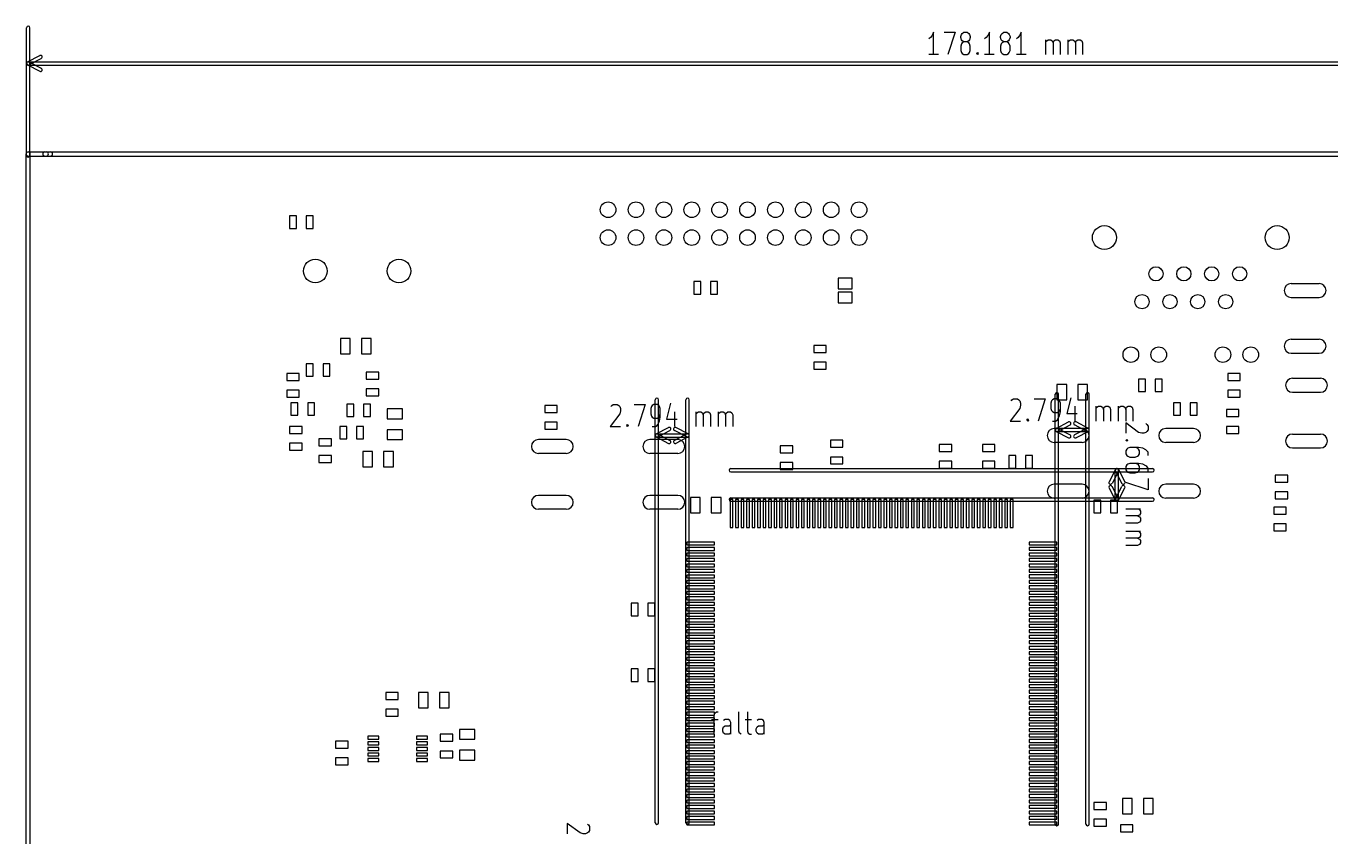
# Model space of a CAD drawing. Extents: x -29274 to 69862, y 24345 to 162744.
# Drawn here: x -8575 to 38225, y 53262 to 82360 of the extents above; entities that cross this region are included whole.
import ezdxf

# ---------------------------------------------------------------- set-up
doc = ezdxf.new("R2010")
doc.units = 0
doc.layers.add('BLACK', color=1, linetype='CONTINUOUS')

msp = doc.modelspace()

# ---------------------------------------------------------------- linework, layer by layer
at = {"layer": 'BLACK'}
for p, q in [((-8560, 77720), (-8560, 82300)), ((-8440, 77720), (-8440, 82300)), ((23862, 81946), (23805, 81908)), ((23920, 82022), (23862, 81946)), ((23977, 82136), (23920, 82022)), ((23977, 81336), (23977, 82136)), ((24348, 82136), (24748, 82136)), ((24748, 82136), (24491, 81336)), ((24947, 81984), (24976, 82060)), ((24947, 81946), (24947, 81984)), ((24976, 81870), (24947, 81946)), ((24976, 82060), (25004, 82098)), ((25004, 82098), (25062, 82136)), ((25062, 82136), (25176, 82136)), ((25176, 82136), (25233, 82098)), ((25233, 82098), (25262, 82060)), ((25262, 82060), (25290, 81984)), ((25290, 81946), (25262, 81870)), ((25290, 81984), (25290, 81946)), ((25861, 81946), (25804, 81908)), ((25919, 82022), (25861, 81946)), ((25976, 82136), (25919, 82022)), ((25976, 81336), (25976, 82136)), ((26375, 81984), (26404, 82060)), ((26375, 81946), (26375, 81984)), ((26404, 81870), (26375, 81946)), ((26404, 82060), (26432, 82098)), ((26432, 82098), (26490, 82136)), ((26490, 82136), (26604, 82136)), ((26604, 82136), (26661, 82098)), ((26661, 82098), (26690, 82060)), ((26690, 82060), (26718, 81984)), ((26718, 81946), (26690, 81870)), ((26718, 81984), (26718, 81946)), ((27003, 81946), (26946, 81908)), ((27061, 82022), (27003, 81946)), ((27118, 82136), (27061, 82022)), ((27118, 81336), (27118, 82136)), ((24976, 81717), (24947, 81641)), ((24947, 81641), (24947, 81489)), ((24947, 81489), (24976, 81412)), ((25004, 81831), (24976, 81870)), ((25004, 81755), (24976, 81717)), ((25062, 81793), (25004, 81831)), ((25062, 81793), (25004, 81755)), ((25176, 81793), (25062, 81793)), ((25233, 81831), (25176, 81793)), ((25233, 81755), (25176, 81793)), ((25262, 81870), (25233, 81831)), ((25262, 81717), (25233, 81755)), ((25290, 81641), (25262, 81717)), ((25262, 81412), (25290, 81489)), ((25290, 81489), (25290, 81641)), ((26404, 81717), (26375, 81641)), ((26375, 81641), (26375, 81489)), ((26375, 81489), (26404, 81412)), ((26432, 81831), (26404, 81870)), ((26432, 81755), (26404, 81717)), ((26490, 81793), (26432, 81831)), ((26490, 81793), (26432, 81755)), ((26604, 81793), (26490, 81793)), ((26661, 81831), (26604, 81793)), ((26661, 81755), (26604, 81793)), ((26690, 81870), (26661, 81831)), ((26690, 81717), (26661, 81755)), ((26718, 81641), (26690, 81717)), ((26690, 81412), (26718, 81489)), ((26718, 81489), (26718, 81641)), ((28003, 81336), (28003, 81870)), ((28003, 81793), (28031, 81831)), ((28031, 81831), (28089, 81870)), ((28089, 81870), (28174, 81870)), ((28174, 81870), (28231, 81831)), ((28231, 81831), (28260, 81755)), ((28260, 81755), (28289, 81831)), ((28260, 81755), (28260, 81336)), ((28289, 81831), (28346, 81870)), ((28346, 81870), (28431, 81870)), ((28431, 81870), (28489, 81831)), ((28489, 81831), (28517, 81755)), ((28517, 81755), (28517, 81336)), ((28803, 81336), (28803, 81870)), ((28803, 81793), (28831, 81831)), ((28831, 81831), (28889, 81870)), ((28889, 81870), (28974, 81870)), ((28974, 81870), (29031, 81831)), ((29031, 81831), (29060, 81755)), ((29060, 81755), (29089, 81831)), ((29060, 81755), (29060, 81336)), ((29089, 81831), (29146, 81870)), ((29146, 81870), (29231, 81870)), ((29231, 81870), (29289, 81831)), ((29289, 81831), (29317, 81755)), ((29317, 81755), (29317, 81336)), ((-8527, 81074), (-8085, 81303)), ((-8527, 80966), (-8085, 80737)), ((-8500, 81080), (61650, 81080)), ((-8471, 80967), (-8029, 81196)), ((-8471, 81073), (-8029, 80844)), ((24148, 81336), (23805, 81336)), ((24976, 81412), (25004, 81374)), ((25004, 81374), (25062, 81336)), ((25062, 81336), (25176, 81336)), ((25176, 81336), (25233, 81374)), ((25233, 81374), (25262, 81412)), ((25518, 81374), (25547, 81412)), ((25547, 81336), (25518, 81374)), ((25547, 81412), (25575, 81374)), ((25547, 81412), (25547, 81336)), ((25575, 81374), (25547, 81336)), ((26147, 81336), (25804, 81336)), ((26404, 81412), (26432, 81374)), ((26432, 81374), (26490, 81336)), ((26490, 81336), (26604, 81336)), ((26604, 81336), (26661, 81374)), ((26661, 81374), (26690, 81412)), ((27289, 81336), (26946, 81336)), ((-8500, 80960), (61650, 80960)), ((-8575, 26120), (-8575, 77770)), ((-8500, 77845), (-7700, 77845)), ((-8500, 77845), (-7850, 77845)), ((-8500, 77695), (-7700, 77695)), ((-8500, 77695), (-7850, 77695)), ((-8425, 26120), (-8425, 77770)), ((-7900, 77845), (61650, 77845)), ((-7900, 77695), (61650, 77695)), ((875, 75545), (875, 75095)), ((1125, 75545), (875, 75545)), ((1125, 75095), (1125, 75545)), ((1475, 75545), (1475, 75095)), ((1725, 75545), (1475, 75545)), ((1725, 75095), (1725, 75545)), ((875, 75095), (1125, 75095)), ((1475, 75095), (1725, 75095)), ((15625, 73195), (15375, 73195)), ((15375, 73195), (15375, 72745)), ((15625, 72745), (15625, 73195)), ((16225, 73195), (15975, 73195)), ((15975, 73195), (15975, 72745)), ((16225, 72745), (16225, 73195)), ((20550, 73310), (20550, 72930)), ((21050, 73310), (20550, 73310)), ((21050, 72930), (21050, 73310)), ((36800, 73120), (37800, 73120)), ((15375, 72745), (15625, 72745)), ((15975, 72745), (16225, 72745)), ((20550, 72930), (21050, 72930)), ((20550, 72810), (20550, 72430)), ((21050, 72810), (20550, 72810)), ((21050, 72430), (21050, 72810)), ((36800, 72620), (37800, 72620)), ((20550, 72430), (21050, 72430)), ((2700, 71145), (2700, 70595)), ((3050, 71145), (2700, 71145)), ((3050, 70595), (3050, 71145)), ((3450, 71145), (3450, 70595)), ((3800, 71145), (3450, 71145)), ((3800, 70595), (3800, 71145)), ((20125, 70895), (19675, 70895)), ((19675, 70895), (19675, 70645)), ((20125, 70645), (20125, 70895)), ((36800, 71120), (37800, 71120)), ((1475, 70245), (1475, 69795)), ((1725, 70245), (1475, 70245)), ((1725, 69795), (1725, 70245)), ((2075, 70245), (2075, 69795)), ((2325, 70245), (2075, 70245)), ((2325, 69795), (2325, 70245)), ((2700, 70595), (3050, 70595)), ((3450, 70595), (3800, 70595)), ((19675, 70645), (20125, 70645)), ((20125, 70295), (19675, 70295)), ((19675, 70295), (19675, 70045)), ((20125, 70045), (20125, 70295)), ((36800, 70620), (37800, 70620)), ((1225, 69895), (775, 69895)), ((775, 69895), (775, 69645)), ((1225, 69645), (1225, 69895)), ((1475, 69795), (1725, 69795)), ((2075, 69795), (2325, 69795)), ((4075, 69945), (3625, 69945)), ((3625, 69945), (3625, 69695)), ((4075, 69695), (4075, 69945)), ((19675, 70045), (20125, 70045)), ((34975, 69895), (34525, 69895)), ((34525, 69895), (34525, 69645)), ((34975, 69645), (34975, 69895)), ((775, 69645), (1225, 69645)), ((1225, 69295), (775, 69295)), ((775, 69295), (775, 69045)), ((1225, 69045), (1225, 69295)), ((3625, 69695), (4075, 69695)), ((4075, 69345), (3625, 69345)), ((3625, 69345), (3625, 69095)), ((4075, 69095), (4075, 69345)), ((28400, 69495), (28400, 68945)), ((28750, 69495), (28400, 69495)), ((28750, 68945), (28750, 69495)), ((29150, 69495), (29150, 68945)), ((29500, 69495), (29150, 69495)), ((29500, 68945), (29500, 69495)), ((31575, 69695), (31325, 69695)), ((31325, 69695), (31325, 69245)), ((31575, 69245), (31575, 69695)), ((32175, 69695), (31925, 69695)), ((31925, 69695), (31925, 69245)), ((32175, 69245), (32175, 69695)), ((34525, 69645), (34975, 69645)), ((34975, 69295), (34525, 69295)), ((34525, 69295), (34525, 69045)), ((34975, 69045), (34975, 69295)), ((36850, 69720), (37850, 69720)), ((775, 69045), (1225, 69045)), ((925, 68845), (925, 68395)), ((1175, 68845), (925, 68845)), ((1175, 68395), (1175, 68845)), ((1525, 68845), (1525, 68395)), ((1775, 68845), (1525, 68845)), ((1775, 68395), (1775, 68845)), ((3625, 69095), (4075, 69095)), ((13990, 53771), (13990, 68949)), ((14110, 53771), (14110, 68949)), ((14543, 68823), (14400, 68252)), ((15090, 53771), (15090, 68949)), ((15210, 53771), (15210, 68949)), ((26751, 68909), (26780, 68947)), ((26780, 68947), (26837, 68985)), ((26837, 68985), (26980, 68985)), ((26980, 68985), (27037, 68947)), ((27037, 68947), (27066, 68909)), ((27066, 68909), (27094, 68833)), ((27094, 68833), (27094, 68757)), ((27580, 68985), (27980, 68985)), ((27980, 68985), (27723, 68185)), ((28208, 68909), (28179, 68833)), ((28179, 68833), (28179, 68642)), ((28236, 68947), (28208, 68909)), ((28294, 68985), (28236, 68947)), ((28408, 68985), (28294, 68985)), ((28340, 53721), (28340, 69149)), ((28400, 68945), (28750, 68945)), ((28465, 68947), (28408, 68985)), ((28460, 53721), (28460, 69149)), ((28494, 68909), (28465, 68947)), ((28522, 68833), (28494, 68909)), ((28522, 68528), (28522, 68833)), ((28893, 69023), (28750, 68452)), ((29150, 68945), (29500, 68945)), ((29440, 53721), (29440, 69149)), ((29560, 53721), (29560, 69149)), ((31325, 69245), (31575, 69245)), ((31925, 69245), (32175, 69245)), ((32825, 68845), (32575, 68845)), ((32575, 68845), (32575, 68395)), ((32825, 68395), (32825, 68845)), ((33425, 68845), (33175, 68845)), ((33175, 68845), (33175, 68395)), ((33425, 68395), (33425, 68845)), ((34525, 69045), (34975, 69045)), ((36850, 69220), (37850, 69220)), ((925, 68395), (1175, 68395)), ((1525, 68395), (1775, 68395)), ((3175, 68795), (2925, 68795)), ((2925, 68795), (2925, 68345)), ((2925, 68345), (3175, 68345)), ((3175, 68345), (3175, 68795)), ((3775, 68795), (3525, 68795)), ((3525, 68795), (3525, 68345)), ((3525, 68345), (3775, 68345)), ((3775, 68345), (3775, 68795)), ((4925, 68620), (4375, 68620)), ((4375, 68620), (4375, 68270)), ((4925, 68270), (4925, 68620)), ((10475, 68745), (10025, 68745)), ((10025, 68745), (10025, 68495)), ((10025, 68495), (10475, 68495)), ((10475, 68495), (10475, 68745)), ((12716, 68442), (12373, 67985)), ((12401, 68709), (12430, 68747)), ((12430, 68747), (12487, 68785)), ((12487, 68785), (12630, 68785)), ((12630, 68785), (12687, 68747)), ((12687, 68747), (12716, 68709)), ((12716, 68709), (12744, 68633)), ((12744, 68557), (12716, 68442)), ((12744, 68633), (12744, 68557)), ((13230, 68785), (13630, 68785)), ((13630, 68785), (13373, 67985)), ((13858, 68709), (13829, 68633)), ((13829, 68633), (13829, 68442)), ((13829, 68442), (13858, 68366)), ((13886, 68747), (13858, 68709)), ((13858, 68366), (13886, 68328)), ((13944, 68785), (13886, 68747)), ((13886, 68328), (13944, 68290)), ((14058, 68785), (13944, 68785)), ((14115, 68747), (14058, 68785)), ((14058, 68290), (14115, 68328)), ((14144, 68709), (14115, 68747)), ((14115, 68328), (14144, 68366)), ((14172, 68633), (14144, 68709)), ((14144, 68366), (14172, 68442)), ((14144, 68176), (14172, 68328)), ((14172, 68328), (14172, 68633)), ((14686, 68519), (14686, 67985)), ((15457, 67985), (15457, 68519)), ((15457, 68442), (15485, 68480)), ((15485, 68480), (15543, 68519)), ((15543, 68519), (15628, 68519)), ((15628, 68519), (15685, 68480)), ((15685, 68480), (15714, 68404)), ((15714, 68404), (15743, 68480)), ((15714, 68404), (15714, 67985)), ((15743, 68480), (15800, 68519)), ((15800, 68519), (15885, 68519)), ((15885, 68519), (15943, 68480)), ((15943, 68480), (15971, 68404)), ((15971, 68404), (15971, 67985)), ((16257, 67985), (16257, 68519)), ((16257, 68442), (16285, 68480)), ((16285, 68480), (16343, 68519)), ((16343, 68519), (16428, 68519)), ((16428, 68519), (16485, 68480)), ((16485, 68480), (16514, 68404)), ((16514, 68404), (16543, 68480)), ((16514, 68404), (16514, 67985)), ((16543, 68480), (16600, 68519)), ((16600, 68519), (16685, 68519)), ((16685, 68519), (16743, 68480)), ((16743, 68480), (16771, 68404)), ((16771, 68404), (16771, 67985)), ((27066, 68642), (26723, 68185)), ((27094, 68757), (27066, 68642)), ((28179, 68642), (28208, 68566)), ((28208, 68566), (28236, 68528)), ((28236, 68528), (28294, 68490)), ((28294, 68490), (28408, 68490)), ((28408, 68490), (28465, 68528)), ((28436, 68261), (28494, 68376)), ((28465, 68528), (28494, 68566)), ((28494, 68566), (28522, 68642)), ((28494, 68376), (28522, 68528)), ((28750, 68452), (29122, 68452)), ((29036, 68719), (29036, 68185)), ((29807, 68185), (29807, 68719)), ((29807, 68642), (29835, 68680)), ((29835, 68680), (29893, 68719)), ((29893, 68719), (29978, 68719)), ((29978, 68719), (30035, 68680)), ((30035, 68680), (30064, 68604)), ((30064, 68604), (30093, 68680)), ((30064, 68604), (30064, 68185)), ((30093, 68680), (30150, 68719)), ((30150, 68719), (30235, 68719)), ((30235, 68719), (30293, 68680)), ((30293, 68680), (30321, 68604)), ((30321, 68604), (30321, 68185)), ((30607, 68185), (30607, 68719)), ((30607, 68642), (30635, 68680)), ((30635, 68680), (30693, 68719)), ((30693, 68719), (30778, 68719)), ((30778, 68719), (30835, 68680)), ((30835, 68680), (30864, 68604)), ((30864, 68604), (30893, 68680)), ((30864, 68604), (30864, 68185)), ((30893, 68680), (30950, 68719)), ((30950, 68719), (31035, 68719)), ((31035, 68719), (31093, 68680)), ((31093, 68680), (31121, 68604)), ((31121, 68604), (31121, 68185)), ((32575, 68395), (32825, 68395)), ((33175, 68395), (33425, 68395)), ((34925, 68595), (34475, 68595)), ((34475, 68595), (34475, 68345)), ((34475, 68345), (34925, 68345)), ((34925, 68345), (34925, 68595)), ((1325, 67995), (875, 67995)), ((875, 67995), (875, 67745)), ((1325, 67745), (1325, 67995)), ((2925, 67995), (2675, 67995)), ((2675, 67995), (2675, 67545)), ((2925, 67545), (2925, 67995)), ((3525, 67995), (3275, 67995)), ((3275, 67995), (3275, 67545)), ((3525, 67545), (3525, 67995)), ((4375, 68270), (4925, 68270)), ((4925, 67870), (4375, 67870)), ((4375, 67870), (4375, 67520)), ((4925, 67520), (4925, 67870)), ((10475, 68145), (10025, 68145)), ((10025, 68145), (10025, 67895)), ((10025, 67895), (10475, 67895)), ((10475, 67895), (10475, 68145)), ((12373, 67985), (12744, 67985)), ((12972, 68023), (13001, 68061)), ((13001, 67985), (12972, 68023)), ((13001, 68061), (13029, 68023)), ((13001, 68061), (13001, 67985)), ((13029, 68023), (13001, 67985)), ((13886, 67985), (14001, 67985)), ((13944, 68290), (14058, 68290)), ((14001, 67985), (14058, 68023)), ((14022, 67723), (14464, 67952)), ((14058, 68023), (14086, 68061)), ((14086, 68061), (14144, 68176)), ((14400, 68252), (14772, 68252)), ((15177, 67722), (14735, 67952)), ((26723, 68185), (27094, 68185)), ((27322, 68223), (27351, 68261)), ((27351, 68185), (27322, 68223)), ((27351, 68261), (27379, 68223)), ((27351, 68261), (27351, 68185)), ((27379, 68223), (27351, 68185)), ((28236, 68185), (28351, 68185)), ((29300, 67920), (28300, 67920)), ((28351, 68185), (28408, 68223)), ((28372, 67923), (28814, 68152)), ((28400, 67929), (29500, 67929)), ((28408, 68223), (28436, 68261)), ((28428, 67816), (28870, 68045)), ((28428, 67922), (28870, 67693)), ((29471, 67816), (29029, 68046)), ((29471, 67922), (29029, 67692)), ((29527, 67922), (29085, 68152)), ((31323, 67779), (30866, 68122)), ((30866, 68122), (30866, 67751)), ((31590, 68094), (31628, 68065)), ((31628, 68065), (31666, 68008)), ((31666, 67865), (31628, 67808)), ((31666, 68008), (31666, 67865)), ((33300, 67920), (32300, 67920)), ((34925, 67995), (34475, 67995)), ((34475, 67995), (34475, 67745)), ((34925, 67745), (34925, 67995)), ((875, 67745), (1325, 67745)), ((1325, 67395), (875, 67395)), ((875, 67395), (875, 67145)), ((1325, 67145), (1325, 67395)), ((2375, 67545), (1925, 67545)), ((1925, 67545), (1925, 67295)), ((2375, 67295), (2375, 67545)), ((2675, 67545), (2925, 67545)), ((3275, 67545), (3525, 67545)), ((4375, 67520), (4925, 67520)), ((10800, 67520), (9800, 67520)), ((14800, 67520), (13800, 67520)), ((14022, 67615), (14464, 67386)), ((14050, 67729), (15150, 67729)), ((14050, 67609), (15150, 67609)), ((14078, 67616), (14520, 67845)), ((14078, 67722), (14520, 67493)), ((15121, 67616), (14679, 67846)), ((15121, 67722), (14679, 67492)), ((15177, 67616), (14735, 67386)), ((20725, 67495), (20275, 67495)), ((20275, 67495), (20275, 67245)), ((20725, 67245), (20725, 67495)), ((29300, 67420), (28300, 67420)), ((28372, 67815), (28814, 67586)), ((28400, 67809), (29500, 67809)), ((29527, 67816), (29085, 67586)), ((30866, 67494), (30904, 67523)), ((30904, 67466), (30866, 67494)), ((30942, 67494), (30866, 67494)), ((30904, 67523), (30942, 67494)), ((30942, 67494), (30904, 67466)), ((31438, 67751), (31323, 67779)), ((31514, 67751), (31438, 67751)), ((31590, 67779), (31514, 67751)), ((31628, 67808), (31590, 67779)), ((33300, 67420), (32300, 67420)), ((34475, 67745), (34925, 67745)), ((36850, 67720), (37850, 67720)), ((875, 67145), (1325, 67145)), ((1925, 67295), (2375, 67295)), ((2375, 66945), (1925, 66945)), ((1925, 66945), (1925, 66695)), ((2375, 66695), (2375, 66945)), ((3850, 67095), (3500, 67095)), ((3500, 67095), (3500, 66545)), ((3850, 66545), (3850, 67095)), ((4600, 67095), (4250, 67095)), ((4250, 67095), (4250, 66545)), ((4600, 66545), (4600, 67095)), ((10800, 67020), (9800, 67020)), ((14800, 67020), (13800, 67020)), ((18925, 67295), (18475, 67295)), ((18475, 67295), (18475, 67045)), ((18475, 67045), (18925, 67045)), ((18925, 67045), (18925, 67295)), ((20275, 67245), (20725, 67245)), ((24625, 67345), (24175, 67345)), ((24175, 67345), (24175, 67095)), ((24175, 67095), (24625, 67095)), ((24625, 67095), (24625, 67345)), ((26175, 67345), (25725, 67345)), ((25725, 67345), (25725, 67095)), ((25725, 67095), (26175, 67095)), ((26175, 67095), (26175, 67345)), ((26675, 66945), (26675, 66495)), ((26925, 66945), (26675, 66945)), ((26925, 66495), (26925, 66945)), ((27275, 66945), (27275, 66495)), ((27525, 66945), (27275, 66945)), ((27525, 66495), (27525, 66945)), ((30904, 67180), (30866, 67122)), ((30866, 67122), (30866, 67008)), ((30866, 67008), (30904, 66951)), ((30942, 67208), (30904, 67180)), ((30904, 66951), (30942, 66922)), ((31019, 67237), (30942, 67208)), ((31323, 67237), (31019, 67237)), ((31285, 67208), (31209, 67237)), ((31323, 67180), (31285, 67208)), ((31285, 66922), (31323, 66951)), ((31476, 67208), (31323, 67237)), ((31361, 67122), (31323, 67180)), ((31323, 66951), (31361, 67008)), ((31361, 67008), (31361, 67122)), ((31590, 67151), (31476, 67208)), ((31628, 67122), (31590, 67151)), ((31666, 67065), (31628, 67122)), ((31666, 66951), (31666, 67065)), ((36850, 67220), (37850, 67220)), ((1925, 66695), (2375, 66695)), ((3500, 66545), (3850, 66545)), ((4250, 66545), (4600, 66545)), ((16700, 66480), (31830, 66480)), ((18925, 66695), (18475, 66695)), ((18475, 66695), (18475, 66445)), ((18925, 66445), (18925, 66695)), ((20725, 66895), (20275, 66895)), ((20275, 66895), (20275, 66645)), ((20275, 66645), (20725, 66645)), ((20725, 66645), (20725, 66895)), ((24625, 66745), (24175, 66745)), ((24175, 66745), (24175, 66495)), ((24175, 66495), (24625, 66495)), ((24625, 66495), (24625, 66745)), ((26175, 66745), (25725, 66745)), ((25725, 66745), (25725, 66495)), ((25725, 66495), (26175, 66495)), ((26175, 66495), (26175, 66745)), ((26675, 66495), (26925, 66495)), ((27275, 66495), (27525, 66495)), ((30904, 66609), (30866, 66551)), ((30866, 66551), (30866, 66437)), ((30942, 66637), (30904, 66609)), ((30942, 66922), (31019, 66894)), ((31019, 66666), (30942, 66637)), ((31019, 66894), (31209, 66894)), ((31323, 66666), (31019, 66666)), ((31209, 66894), (31285, 66922)), ((31285, 66637), (31209, 66666)), ((31323, 66609), (31285, 66637)), ((31476, 66637), (31323, 66666)), ((31361, 66551), (31323, 66609)), ((31361, 66437), (31361, 66551)), ((31590, 66580), (31476, 66637)), ((31628, 66551), (31590, 66580)), ((31666, 66494), (31628, 66551)), ((31666, 66380), (31666, 66494)), ((16700, 66360), (31830, 66360)), ((18475, 66445), (18925, 66445)), ((30496, 66448), (30267, 66006)), ((30603, 66392), (30374, 65950)), ((30490, 65370), (30490, 66420)), ((30497, 66392), (30727, 65950)), ((30603, 66448), (30833, 66006)), ((30610, 65370), (30610, 66420)), ((30866, 66437), (30904, 66380)), ((30904, 66380), (30942, 66351)), ((30942, 66351), (31019, 66323)), ((31019, 66323), (31209, 66323)), ((31209, 66323), (31285, 66351)), ((31285, 66351), (31323, 66380)), ((31323, 66380), (31361, 66437)), ((31666, 66123), (31666, 65723)), ((36675, 66245), (36225, 66245)), ((36225, 66245), (36225, 65995)), ((36225, 65995), (36675, 65995)), ((36675, 65995), (36675, 66245)), ((10800, 65520), (9800, 65520)), ((14800, 65520), (13800, 65520)), ((29300, 65920), (28300, 65920)), ((30496, 65343), (30267, 65785)), ((30603, 65399), (30374, 65841)), ((30497, 65399), (30727, 65841)), ((30603, 65343), (30833, 65785)), ((31666, 65723), (30866, 65980)), ((33300, 65920), (32300, 65920)), ((36675, 65645), (36225, 65645)), ((36225, 65645), (36225, 65395)), ((36675, 65395), (36675, 65645)), ((15600, 65445), (15250, 65445)), ((15250, 65445), (15250, 64895)), ((15600, 64895), (15600, 65445)), ((16350, 65445), (16000, 65445)), ((16000, 65445), (16000, 64895)), ((16350, 64895), (16350, 65445)), ((16776, 65370), (16676, 65370)), ((16676, 65370), (16676, 64370)), ((16700, 65430), (31830, 65430)), ((16700, 65310), (31830, 65310)), ((16776, 64370), (16776, 65370)), ((16973, 65370), (16873, 65370)), ((16873, 65370), (16873, 64370)), ((16973, 64370), (16973, 65370)), ((17170, 65370), (17070, 65370)), ((17070, 65370), (17070, 64370)), ((17170, 64370), (17170, 65370)), ((17367, 65370), (17267, 65370)), ((17267, 65370), (17267, 64370)), ((17367, 64370), (17367, 65370)), ((17564, 65370), (17464, 65370)), ((17464, 65370), (17464, 64370)), ((17564, 64370), (17564, 65370)), ((17761, 65370), (17661, 65370)), ((17661, 65370), (17661, 64370)), ((17761, 64370), (17761, 65370)), ((17958, 65370), (17858, 65370)), ((17858, 65370), (17858, 64370)), ((17958, 64370), (17958, 65370)), ((18155, 65370), (18055, 65370)), ((18055, 65370), (18055, 64370)), ((18155, 64370), (18155, 65370)), ((18352, 65370), (18252, 65370)), ((18252, 65370), (18252, 64370)), ((18352, 64370), (18352, 65370)), ((18549, 65370), (18449, 65370)), ((18449, 65370), (18449, 64370)), ((18549, 64370), (18549, 65370)), ((18746, 65370), (18646, 65370)), ((18646, 65370), (18646, 64370)), ((18746, 64370), (18746, 65370)), ((18943, 65370), (18843, 65370)), ((18843, 65370), (18843, 64370)), ((18943, 64370), (18943, 65370)), ((19140, 65370), (19040, 65370)), ((19040, 65370), (19040, 64370)), ((19140, 64370), (19140, 65370)), ((19337, 65370), (19237, 65370)), ((19237, 65370), (19237, 64370)), ((19337, 64370), (19337, 65370)), ((19534, 65370), (19434, 65370)), ((19434, 65370), (19434, 64370)), ((19534, 64370), (19534, 65370)), ((19731, 65370), (19631, 65370)), ((19631, 65370), (19631, 64370)), ((19731, 64370), (19731, 65370)), ((19928, 65370), (19828, 65370)), ((19828, 65370), (19828, 64370)), ((19928, 64370), (19928, 65370)), ((20125, 65370), (20025, 65370)), ((20025, 65370), (20025, 64370)), ((20125, 64370), (20125, 65370)), ((20322, 65370), (20222, 65370)), ((20222, 65370), (20222, 64370)), ((20322, 64370), (20322, 65370)), ((20519, 65370), (20419, 65370)), ((20419, 65370), (20419, 64370)), ((20519, 64370), (20519, 65370)), ((20716, 65370), (20616, 65370)), ((20616, 65370), (20616, 64370)), ((20716, 64370), (20716, 65370)), ((20913, 65370), (20813, 65370)), ((20813, 65370), (20813, 64370)), ((20913, 64370), (20913, 65370)), ((21110, 65370), (21010, 65370)), ((21010, 65370), (21010, 64370)), ((21110, 64370), (21110, 65370)), ((21307, 65370), (21207, 65370)), ((21207, 65370), (21207, 64370)), ((21307, 64370), (21307, 65370)), ((21504, 65370), (21404, 65370)), ((21404, 65370), (21404, 64370)), ((21504, 64370), (21504, 65370)), ((21701, 65370), (21601, 65370)), ((21601, 65370), (21601, 64370)), ((21701, 64370), (21701, 65370)), ((21898, 65370), (21798, 65370)), ((21798, 65370), (21798, 64370)), ((21898, 64370), (21898, 65370)), ((22095, 65370), (21995, 65370)), ((21995, 65370), (21995, 64370)), ((22095, 64370), (22095, 65370)), ((22292, 65370), (22192, 65370)), ((22192, 65370), (22192, 64370)), ((22292, 64370), (22292, 65370)), ((22489, 65370), (22389, 65370)), ((22389, 65370), (22389, 64370)), ((22489, 64370), (22489, 65370)), ((22686, 65370), (22586, 65370)), ((22586, 65370), (22586, 64370)), ((22686, 64370), (22686, 65370)), ((22883, 65370), (22783, 65370)), ((22783, 65370), (22783, 64370)), ((22883, 64370), (22883, 65370)), ((23080, 65370), (22980, 65370)), ((22980, 65370), (22980, 64370)), ((23080, 64370), (23080, 65370)), ((23277, 65370), (23177, 65370)), ((23177, 65370), (23177, 64370)), ((23277, 64370), (23277, 65370)), ((23474, 65370), (23374, 65370)), ((23374, 65370), (23374, 64370)), ((23474, 64370), (23474, 65370)), ((23671, 65370), (23571, 65370)), ((23571, 65370), (23571, 64370)), ((23671, 64370), (23671, 65370)), ((23868, 65370), (23768, 65370)), ((23768, 65370), (23768, 64370)), ((23868, 64370), (23868, 65370)), ((24065, 65370), (23965, 65370)), ((23965, 65370), (23965, 64370)), ((24065, 64370), (24065, 65370)), ((24262, 65370), (24162, 65370)), ((24162, 65370), (24162, 64370)), ((24262, 64370), (24262, 65370)), ((24459, 65370), (24359, 65370)), ((24359, 65370), (24359, 64370)), ((24459, 64370), (24459, 65370)), ((24656, 65370), (24556, 65370)), ((24556, 65370), (24556, 64370)), ((24656, 64370), (24656, 65370)), ((24853, 65370), (24753, 65370)), ((24753, 65370), (24753, 64370)), ((24853, 64370), (24853, 65370)), ((25050, 65370), (24950, 65370)), ((24950, 65370), (24950, 64370)), ((25050, 64370), (25050, 65370)), ((25247, 65370), (25147, 65370)), ((25147, 65370), (25147, 64370)), ((25247, 64370), (25247, 65370)), ((25444, 65370), (25344, 65370)), ((25344, 65370), (25344, 64370)), ((25444, 64370), (25444, 65370)), ((25641, 65370), (25541, 65370)), ((25541, 65370), (25541, 64370)), ((25641, 64370), (25641, 65370)), ((25838, 65370), (25738, 65370)), ((25738, 65370), (25738, 64370)), ((25838, 64370), (25838, 65370)), ((26035, 65370), (25935, 65370)), ((25935, 65370), (25935, 64370)), ((26035, 64370), (26035, 65370)), ((26232, 65370), (26132, 65370)), ((26132, 65370), (26132, 64370)), ((26232, 64370), (26232, 65370)), ((26429, 65370), (26329, 65370)), ((26329, 65370), (26329, 64370)), ((26429, 64370), (26429, 65370)), ((26626, 65370), (26526, 65370)), ((26526, 65370), (26526, 64370)), ((26626, 64370), (26626, 65370)), ((26823, 65370), (26723, 65370)), ((26723, 65370), (26723, 64370)), ((26823, 64370), (26823, 65370)), ((29300, 65420), (28300, 65420)), ((29975, 65345), (29725, 65345)), ((29725, 65345), (29725, 64895)), ((29975, 64895), (29975, 65345)), ((30575, 65345), (30325, 65345)), ((30325, 65345), (30325, 64895)), ((30575, 64895), (30575, 65345)), ((33300, 65420), (32300, 65420)), ((36625, 65095), (36175, 65095)), ((36175, 65095), (36175, 64845)), ((36225, 65395), (36675, 65395)), ((36625, 64845), (36625, 65095)), ((10800, 65020), (9800, 65020)), ((14800, 65020), (13800, 65020)), ((15250, 64895), (15600, 64895)), ((16000, 64895), (16350, 64895)), ((29725, 64895), (29975, 64895)), ((30325, 64895), (30575, 64895)), ((30866, 65038), (31400, 65038)), ((31285, 64781), (30866, 64781)), ((31361, 64810), (31285, 64781)), ((31285, 64781), (31361, 64752)), ((31323, 65038), (31361, 65010)), ((31361, 65010), (31400, 64952)), ((31400, 64867), (31361, 64810)), ((31361, 64752), (31400, 64695)), ((31400, 64610), (31361, 64552)), ((31400, 64952), (31400, 64867)), ((31400, 64695), (31400, 64610)), ((36175, 64845), (36625, 64845)), ((16676, 64370), (16776, 64370)), ((16873, 64370), (16973, 64370)), ((17070, 64370), (17170, 64370)), ((17267, 64370), (17367, 64370)), ((17464, 64370), (17564, 64370)), ((17661, 64370), (17761, 64370)), ((17858, 64370), (17958, 64370)), ((18055, 64370), (18155, 64370)), ((18252, 64370), (18352, 64370)), ((18449, 64370), (18549, 64370)), ((18646, 64370), (18746, 64370)), ((18843, 64370), (18943, 64370)), ((19040, 64370), (19140, 64370)), ((19237, 64370), (19337, 64370)), ((19434, 64370), (19534, 64370)), ((19631, 64370), (19731, 64370)), ((19828, 64370), (19928, 64370)), ((20025, 64370), (20125, 64370)), ((20222, 64370), (20322, 64370)), ((20419, 64370), (20519, 64370)), ((20616, 64370), (20716, 64370)), ((20813, 64370), (20913, 64370)), ((21010, 64370), (21110, 64370)), ((21207, 64370), (21307, 64370)), ((21404, 64370), (21504, 64370)), ((21601, 64370), (21701, 64370)), ((21798, 64370), (21898, 64370)), ((21995, 64370), (22095, 64370)), ((22192, 64370), (22292, 64370)), ((22389, 64370), (22489, 64370)), ((22586, 64370), (22686, 64370)), ((22783, 64370), (22883, 64370)), ((22980, 64370), (23080, 64370)), ((23177, 64370), (23277, 64370)), ((23374, 64370), (23474, 64370)), ((23571, 64370), (23671, 64370)), ((23768, 64370), (23868, 64370)), ((23965, 64370), (24065, 64370)), ((24162, 64370), (24262, 64370)), ((24359, 64370), (24459, 64370)), ((24556, 64370), (24656, 64370)), ((24753, 64370), (24853, 64370)), ((24950, 64370), (25050, 64370)), ((25147, 64370), (25247, 64370)), ((25344, 64370), (25444, 64370)), ((25541, 64370), (25641, 64370)), ((25738, 64370), (25838, 64370)), ((25935, 64370), (26035, 64370)), ((26132, 64370), (26232, 64370)), ((26329, 64370), (26429, 64370)), ((26526, 64370), (26626, 64370)), ((26723, 64370), (26823, 64370)), ((31285, 64524), (30866, 64524)), ((30866, 64238), (31400, 64238)), ((31361, 64552), (31285, 64524)), ((31323, 64238), (31361, 64210)), ((31361, 64210), (31400, 64152)), ((31400, 64152), (31400, 64067)), ((36625, 64495), (36175, 64495)), ((36175, 64495), (36175, 64245)), ((36175, 64245), (36625, 64245)), ((36625, 64245), (36625, 64495)), ((15120, 63843), (15120, 63743)), ((16120, 63843), (15120, 63843)), ((15120, 63743), (16120, 63743)), ((16120, 63743), (16120, 63843)), ((27400, 63844), (27400, 63744)), ((28400, 63844), (27400, 63844)), ((27400, 63744), (28400, 63744)), ((28400, 63744), (28400, 63844)), ((31285, 63981), (30866, 63981)), ((31285, 63724), (30866, 63724)), ((31361, 64010), (31285, 63981)), ((31285, 63981), (31361, 63952)), ((31361, 63752), (31285, 63724)), ((31400, 64067), (31361, 64010)), ((31361, 63952), (31400, 63895)), ((31400, 63810), (31361, 63752)), ((31400, 63895), (31400, 63810)), ((15120, 63646), (15120, 63546)), ((16120, 63646), (15120, 63646)), ((15120, 63546), (16120, 63546)), ((15120, 63449), (15120, 63349)), ((16120, 63449), (15120, 63449)), ((15120, 63349), (16120, 63349)), ((15120, 63252), (15120, 63152)), ((16120, 63252), (15120, 63252)), ((16120, 63546), (16120, 63646)), ((16120, 63349), (16120, 63449)), ((16120, 63152), (16120, 63252)), ((27400, 63647), (27400, 63547)), ((28400, 63647), (27400, 63647)), ((27400, 63547), (28400, 63547)), ((27400, 63450), (27400, 63350)), ((28400, 63450), (27400, 63450)), ((27400, 63350), (28400, 63350)), ((27400, 63253), (27400, 63153)), ((28400, 63253), (27400, 63253)), ((28400, 63547), (28400, 63647)), ((28400, 63350), (28400, 63450)), ((28400, 63153), (28400, 63253)), ((15120, 63152), (16120, 63152)), ((15120, 63055), (15120, 62955)), ((16120, 63055), (15120, 63055)), ((15120, 62955), (16120, 62955)), ((15120, 62858), (15120, 62758)), ((16120, 62858), (15120, 62858)), ((15120, 62758), (16120, 62758)), ((16120, 62955), (16120, 63055)), ((16120, 62758), (16120, 62858)), ((27400, 63153), (28400, 63153)), ((27400, 63056), (27400, 62956)), ((28400, 63056), (27400, 63056)), ((27400, 62956), (28400, 62956)), ((27400, 62859), (27400, 62759)), ((28400, 62859), (27400, 62859)), ((27400, 62759), (28400, 62759)), ((28400, 62956), (28400, 63056)), ((28400, 62759), (28400, 62859)), ((15120, 62661), (15120, 62561)), ((16120, 62661), (15120, 62661)), ((15120, 62561), (16120, 62561)), ((15120, 62464), (15120, 62364)), ((16120, 62464), (15120, 62464)), ((15120, 62364), (16120, 62364)), ((15120, 62267), (15120, 62167)), ((16120, 62267), (15120, 62267)), ((16120, 62561), (16120, 62661)), ((16120, 62364), (16120, 62464)), ((16120, 62167), (16120, 62267)), ((27400, 62662), (27400, 62562)), ((28400, 62662), (27400, 62662)), ((27400, 62562), (28400, 62562)), ((27400, 62465), (27400, 62365)), ((28400, 62465), (27400, 62465)), ((27400, 62365), (28400, 62365)), ((27400, 62268), (27400, 62168)), ((28400, 62268), (27400, 62268)), ((28400, 62562), (28400, 62662)), ((28400, 62365), (28400, 62465)), ((28400, 62168), (28400, 62268)), ((15120, 62167), (16120, 62167)), ((15120, 62070), (15120, 61970)), ((16120, 62070), (15120, 62070)), ((15120, 61970), (16120, 61970)), ((15120, 61873), (15120, 61773)), ((16120, 61873), (15120, 61873)), ((16120, 61970), (16120, 62070)), ((16120, 61773), (16120, 61873)), ((27400, 62168), (28400, 62168)), ((27400, 62071), (27400, 61971)), ((28400, 62071), (27400, 62071)), ((27400, 61971), (28400, 61971)), ((27400, 61874), (27400, 61774)), ((28400, 61874), (27400, 61874)), ((28400, 61971), (28400, 62071)), ((28400, 61774), (28400, 61874)), ((13375, 61645), (13125, 61645)), ((13125, 61645), (13125, 61195)), ((13375, 61195), (13375, 61645)), ((13975, 61645), (13725, 61645)), ((13725, 61645), (13725, 61195)), ((13975, 61195), (13975, 61645)), ((15120, 61773), (16120, 61773)), ((15120, 61676), (15120, 61576)), ((16120, 61676), (15120, 61676)), ((15120, 61576), (16120, 61576)), ((15120, 61479), (15120, 61379)), ((16120, 61479), (15120, 61479)), ((15120, 61379), (16120, 61379)), ((16120, 61576), (16120, 61676)), ((16120, 61379), (16120, 61479)), ((27400, 61774), (28400, 61774)), ((27400, 61677), (27400, 61577)), ((28400, 61677), (27400, 61677)), ((27400, 61577), (28400, 61577)), ((27400, 61480), (27400, 61380)), ((28400, 61480), (27400, 61480)), ((27400, 61380), (28400, 61380)), ((28400, 61577), (28400, 61677)), ((28400, 61380), (28400, 61480)), ((13125, 61195), (13375, 61195)), ((13725, 61195), (13975, 61195)), ((15120, 61282), (15120, 61182)), ((16120, 61282), (15120, 61282)), ((15120, 61182), (16120, 61182)), ((15120, 61085), (15120, 60985)), ((16120, 61085), (15120, 61085)), ((15120, 60985), (16120, 60985)), ((15120, 60888), (15120, 60788)), ((16120, 60888), (15120, 60888)), ((16120, 61182), (16120, 61282)), ((16120, 60985), (16120, 61085)), ((16120, 60788), (16120, 60888)), ((27400, 61283), (27400, 61183)), ((28400, 61283), (27400, 61283)), ((27400, 61183), (28400, 61183)), ((27400, 61086), (27400, 60986)), ((28400, 61086), (27400, 61086)), ((27400, 60986), (28400, 60986)), ((27400, 60889), (27400, 60789)), ((28400, 60889), (27400, 60889)), ((28400, 61183), (28400, 61283)), ((28400, 60986), (28400, 61086)), ((28400, 60789), (28400, 60889)), ((15120, 60788), (16120, 60788)), ((15120, 60691), (15120, 60591)), ((16120, 60691), (15120, 60691)), ((15120, 60591), (16120, 60591)), ((15120, 60494), (15120, 60394)), ((16120, 60494), (15120, 60494)), ((15120, 60394), (16120, 60394)), ((16120, 60591), (16120, 60691)), ((16120, 60394), (16120, 60494)), ((27400, 60789), (28400, 60789)), ((27400, 60692), (27400, 60592)), ((28400, 60692), (27400, 60692)), ((27400, 60592), (28400, 60592)), ((27400, 60495), (27400, 60395)), ((28400, 60495), (27400, 60495)), ((27400, 60395), (28400, 60395)), ((28400, 60592), (28400, 60692)), ((28400, 60395), (28400, 60495)), ((15120, 60297), (15120, 60197)), ((16120, 60297), (15120, 60297)), ((15120, 60197), (16120, 60197)), ((15120, 60100), (15120, 60000)), ((16120, 60100), (15120, 60100)), ((15120, 60000), (16120, 60000)), ((16120, 60197), (16120, 60297)), ((16120, 60000), (16120, 60100)), ((27400, 60298), (27400, 60198)), ((28400, 60298), (27400, 60298)), ((27400, 60198), (28400, 60198)), ((27400, 60101), (27400, 60001)), ((28400, 60101), (27400, 60101)), ((27400, 60001), (28400, 60001)), ((27400, 59904), (27400, 59804)), ((28400, 59904), (27400, 59904)), ((28400, 60198), (28400, 60298)), ((28400, 60001), (28400, 60101)), ((28400, 59804), (28400, 59904)), ((15120, 59903), (15120, 59803)), ((16120, 59903), (15120, 59903)), ((15120, 59803), (16120, 59803)), ((15120, 59706), (15120, 59606)), ((16120, 59706), (15120, 59706)), ((15120, 59606), (16120, 59606)), ((15120, 59509), (15120, 59409)), ((16120, 59509), (15120, 59509)), ((16120, 59803), (16120, 59903)), ((16120, 59606), (16120, 59706)), ((16120, 59409), (16120, 59509)), ((27400, 59804), (28400, 59804)), ((27400, 59707), (27400, 59607)), ((28400, 59707), (27400, 59707)), ((27400, 59607), (28400, 59607)), ((27400, 59510), (27400, 59410)), ((28400, 59510), (27400, 59510)), ((28400, 59607), (28400, 59707)), ((28400, 59410), (28400, 59510)), ((13375, 59295), (13125, 59295)), ((13125, 59295), (13125, 58845)), ((13375, 58845), (13375, 59295)), ((13975, 59295), (13725, 59295)), ((13725, 59295), (13725, 58845)), ((13975, 58845), (13975, 59295)), ((15120, 59409), (16120, 59409)), ((15120, 59312), (15120, 59212)), ((16120, 59312), (15120, 59312)), ((15120, 59212), (16120, 59212)), ((15120, 59115), (15120, 59015)), ((16120, 59115), (15120, 59115)), ((15120, 59015), (16120, 59015)), ((16120, 59212), (16120, 59312)), ((16120, 59015), (16120, 59115)), ((27400, 59410), (28400, 59410)), ((27400, 59313), (27400, 59213)), ((28400, 59313), (27400, 59313)), ((27400, 59213), (28400, 59213)), ((27400, 59116), (27400, 59016)), ((28400, 59116), (27400, 59116)), ((27400, 59016), (28400, 59016)), ((28400, 59213), (28400, 59313)), ((28400, 59016), (28400, 59116)), ((13125, 58845), (13375, 58845)), ((13725, 58845), (13975, 58845)), ((15120, 58918), (15120, 58818)), ((16120, 58918), (15120, 58918)), ((15120, 58818), (16120, 58818)), ((15120, 58721), (15120, 58621)), ((16120, 58721), (15120, 58721)), ((15120, 58621), (16120, 58621)), ((15120, 58524), (15120, 58424)), ((16120, 58524), (15120, 58524)), ((16120, 58818), (16120, 58918)), ((16120, 58621), (16120, 58721)), ((16120, 58424), (16120, 58524)), ((27400, 58919), (27400, 58819)), ((28400, 58919), (27400, 58919)), ((27400, 58819), (28400, 58819)), ((27400, 58722), (27400, 58622)), ((28400, 58722), (27400, 58722)), ((27400, 58622), (28400, 58622)), ((27400, 58525), (27400, 58425)), ((28400, 58525), (27400, 58525)), ((28400, 58819), (28400, 58919)), ((28400, 58622), (28400, 58722)), ((28400, 58425), (28400, 58525)), ((4775, 58445), (4325, 58445)), ((4325, 58445), (4325, 58195)), ((4325, 58195), (4775, 58195)), ((4775, 58195), (4775, 58445)), ((5850, 58445), (5500, 58445)), ((5500, 58445), (5500, 57895)), ((5850, 57895), (5850, 58445)), ((6600, 58445), (6250, 58445)), ((6250, 58445), (6250, 57895)), ((6600, 57895), (6600, 58445)), ((15120, 58424), (16120, 58424)), ((15120, 58327), (15120, 58227)), ((16120, 58327), (15120, 58327)), ((15120, 58227), (16120, 58227)), ((15120, 58130), (15120, 58030)), ((16120, 58130), (15120, 58130)), ((16120, 58227), (16120, 58327)), ((16120, 58030), (16120, 58130)), ((27400, 58425), (28400, 58425)), ((27400, 58328), (27400, 58228)), ((28400, 58328), (27400, 58328)), ((27400, 58228), (28400, 58228)), ((27400, 58131), (27400, 58031)), ((28400, 58131), (27400, 58131)), ((28400, 58228), (28400, 58328)), ((28400, 58031), (28400, 58131)), ((4775, 57845), (4325, 57845)), ((4325, 57845), (4325, 57595)), ((4325, 57595), (4775, 57595)), ((4775, 57595), (4775, 57845)), ((5500, 57895), (5850, 57895)), ((6250, 57895), (6600, 57895)), ((15120, 58030), (16120, 58030)), ((15120, 57933), (15120, 57833)), ((16120, 57933), (15120, 57933)), ((15120, 57833), (16120, 57833)), ((15120, 57736), (15120, 57636)), ((16120, 57736), (15120, 57736)), ((15120, 57636), (16120, 57636)), ((16100, 57632), (16128, 57708)), ((16100, 56946), (16100, 57632)), ((16120, 57833), (16120, 57933)), ((16120, 57636), (16120, 57736)), ((16128, 57708), (16186, 57746)), ((16186, 57746), (16243, 57746)), ((16986, 57060), (16986, 57746)), ((17300, 57746), (17300, 57060)), ((27400, 58031), (28400, 58031)), ((27400, 57934), (27400, 57834)), ((28400, 57934), (27400, 57934)), ((27400, 57834), (28400, 57834)), ((27400, 57737), (27400, 57637)), ((28400, 57737), (27400, 57737)), ((27400, 57637), (28400, 57637)), ((28400, 57834), (28400, 57934)), ((28400, 57637), (28400, 57737)), ((7525, 57120), (6975, 57120)), ((6975, 57120), (6975, 56770)), ((7525, 56770), (7525, 57120)), ((15120, 57539), (15120, 57439)), ((16120, 57539), (15120, 57539)), ((15120, 57439), (16120, 57439)), ((15120, 57342), (15120, 57242)), ((16120, 57342), (15120, 57342)), ((15120, 57242), (16120, 57242)), ((15120, 57145), (15120, 57045)), ((16120, 57145), (15120, 57145)), ((16014, 57480), (16243, 57480)), ((16120, 57439), (16120, 57539)), ((16120, 57242), (16120, 57342)), ((16120, 57045), (16120, 57145)), ((16414, 57137), (16443, 57213)), ((16414, 57060), (16414, 57137)), ((16500, 57480), (16443, 57441)), ((16443, 57213), (16500, 57251)), ((16614, 57480), (16500, 57480)), ((16500, 57251), (16643, 57251)), ((16671, 57441), (16614, 57480)), ((16643, 57251), (16700, 57289)), ((16700, 57365), (16671, 57441)), ((16700, 56946), (16700, 57365)), ((17214, 57480), (17443, 57480)), ((17614, 57137), (17643, 57213)), ((17614, 57060), (17614, 57137)), ((17700, 57480), (17643, 57441)), ((17643, 57213), (17700, 57251)), ((17814, 57480), (17700, 57480)), ((17700, 57251), (17843, 57251)), ((17871, 57441), (17814, 57480)), ((17843, 57251), (17900, 57289)), ((17900, 57365), (17871, 57441)), ((17900, 56946), (17900, 57365)), ((27400, 57540), (27400, 57440)), ((28400, 57540), (27400, 57540)), ((27400, 57440), (28400, 57440)), ((27400, 57343), (27400, 57243)), ((28400, 57343), (27400, 57343)), ((27400, 57243), (28400, 57243)), ((27400, 57146), (27400, 57046)), ((28400, 57146), (27400, 57146)), ((28400, 57440), (28400, 57540)), ((28400, 57243), (28400, 57343)), ((28400, 57046), (28400, 57146)), ((2975, 56695), (2525, 56695)), ((2525, 56695), (2525, 56445)), ((2975, 56445), (2975, 56695)), ((4072, 56873), (3678, 56873)), ((3678, 56873), (3678, 56767)), ((3678, 56767), (4072, 56767)), ((4072, 56673), (3678, 56673)), ((3678, 56673), (3678, 56567)), ((4072, 56767), (4072, 56873)), ((4072, 56567), (4072, 56673)), ((5822, 56873), (5428, 56873)), ((5428, 56873), (5428, 56767)), ((5428, 56767), (5822, 56767)), ((5822, 56673), (5428, 56673)), ((5428, 56673), (5428, 56567)), ((5822, 56767), (5822, 56873)), ((5822, 56567), (5822, 56673)), ((6725, 56945), (6275, 56945)), ((6275, 56945), (6275, 56695)), ((6275, 56695), (6725, 56695)), ((6725, 56695), (6725, 56945)), ((6975, 56770), (7525, 56770)), ((15120, 57045), (16120, 57045)), ((15120, 56948), (15120, 56848)), ((16120, 56948), (15120, 56948)), ((15120, 56848), (16120, 56848)), ((15120, 56751), (15120, 56651)), ((16120, 56751), (15120, 56751)), ((15120, 56651), (16120, 56651)), ((16120, 56848), (16120, 56948)), ((16120, 56651), (16120, 56751)), ((16443, 56984), (16414, 57060)), ((16500, 56946), (16443, 56984)), ((16643, 56946), (16500, 56946)), ((16700, 56984), (16643, 56946)), ((17014, 56984), (16986, 57060)), ((17072, 56946), (17014, 56984)), ((17300, 57060), (17328, 56984)), ((17328, 56984), (17386, 56946)), ((17386, 56946), (17443, 56946)), ((17643, 56984), (17614, 57060)), ((17700, 56946), (17643, 56984)), ((17843, 56946), (17700, 56946)), ((17900, 56984), (17843, 56946)), ((27400, 57046), (28400, 57046)), ((27400, 56949), (27400, 56849)), ((28400, 56949), (27400, 56949)), ((27400, 56849), (28400, 56849)), ((27400, 56752), (27400, 56652)), ((28400, 56752), (27400, 56752)), ((27400, 56652), (28400, 56652)), ((28400, 56849), (28400, 56949)), ((28400, 56652), (28400, 56752)), ((2525, 56445), (2975, 56445)), ((3678, 56567), (4072, 56567)), ((4072, 56473), (3678, 56473)), ((3678, 56473), (3678, 56367)), ((3678, 56367), (4072, 56367)), ((4072, 56273), (3678, 56273)), ((3678, 56273), (3678, 56167)), ((3678, 56167), (4072, 56167)), ((4072, 56367), (4072, 56473)), ((4072, 56167), (4072, 56273)), ((5428, 56567), (5822, 56567)), ((5822, 56473), (5428, 56473)), ((5428, 56473), (5428, 56367)), ((5428, 56367), (5822, 56367)), ((5822, 56273), (5428, 56273)), ((5428, 56273), (5428, 56167)), ((5428, 56167), (5822, 56167)), ((5822, 56367), (5822, 56473)), ((5822, 56167), (5822, 56273)), ((6725, 56345), (6275, 56345)), ((6275, 56345), (6275, 56095)), ((6725, 56095), (6725, 56345)), ((7525, 56370), (6975, 56370)), ((6975, 56370), (6975, 56020)), ((7525, 56020), (7525, 56370)), ((15120, 56554), (15120, 56454)), ((16120, 56554), (15120, 56554)), ((15120, 56454), (16120, 56454)), ((15120, 56357), (15120, 56257)), ((16120, 56357), (15120, 56357)), ((15120, 56257), (16120, 56257)), ((15120, 56160), (15120, 56060)), ((16120, 56160), (15120, 56160)), ((16120, 56454), (16120, 56554)), ((16120, 56257), (16120, 56357)), ((16120, 56060), (16120, 56160)), ((27400, 56555), (27400, 56455)), ((28400, 56555), (27400, 56555)), ((27400, 56455), (28400, 56455)), ((27400, 56358), (27400, 56258)), ((28400, 56358), (27400, 56358)), ((27400, 56258), (28400, 56258)), ((27400, 56161), (27400, 56061)), ((28400, 56161), (27400, 56161)), ((28400, 56455), (28400, 56555)), ((28400, 56258), (28400, 56358)), ((28400, 56061), (28400, 56161)), ((2975, 56095), (2525, 56095)), ((2525, 56095), (2525, 55845)), ((2525, 55845), (2975, 55845)), ((2975, 55845), (2975, 56095)), ((4072, 56073), (3678, 56073)), ((3678, 56073), (3678, 55967)), ((3678, 55967), (4072, 55967)), ((4072, 55967), (4072, 56073)), ((5822, 56073), (5428, 56073)), ((5428, 56073), (5428, 55967)), ((5428, 55967), (5822, 55967)), ((5822, 55967), (5822, 56073)), ((6275, 56095), (6725, 56095)), ((6975, 56020), (7525, 56020)), ((15120, 56060), (16120, 56060)), ((15120, 55963), (15120, 55863)), ((16120, 55963), (15120, 55963)), ((15120, 55863), (16120, 55863)), ((15120, 55766), (15120, 55666)), ((16120, 55766), (15120, 55766)), ((16120, 55863), (16120, 55963)), ((16120, 55666), (16120, 55766)), ((27400, 56061), (28400, 56061)), ((27400, 55964), (27400, 55864)), ((28400, 55964), (27400, 55964)), ((27400, 55864), (28400, 55864)), ((27400, 55767), (27400, 55667)), ((28400, 55767), (27400, 55767)), ((28400, 55864), (28400, 55964)), ((28400, 55667), (28400, 55767)), ((15120, 55666), (16120, 55666)), ((15120, 55569), (15120, 55469)), ((16120, 55569), (15120, 55569)), ((15120, 55469), (16120, 55469)), ((15120, 55372), (15120, 55272)), ((16120, 55372), (15120, 55372)), ((15120, 55272), (16120, 55272)), ((16120, 55469), (16120, 55569)), ((16120, 55272), (16120, 55372)), ((27400, 55667), (28400, 55667)), ((27400, 55570), (27400, 55470)), ((28400, 55570), (27400, 55570)), ((27400, 55470), (28400, 55470)), ((27400, 55373), (27400, 55273)), ((28400, 55373), (27400, 55373)), ((27400, 55273), (28400, 55273)), ((28400, 55470), (28400, 55570)), ((28400, 55273), (28400, 55373)), ((15120, 55175), (15120, 55075)), ((16120, 55175), (15120, 55175)), ((15120, 55075), (16120, 55075)), ((15120, 54978), (15120, 54878)), ((16120, 54978), (15120, 54978)), ((15120, 54878), (16120, 54878)), ((15120, 54781), (15120, 54681)), ((16120, 54781), (15120, 54781)), ((16120, 55075), (16120, 55175)), ((16120, 54878), (16120, 54978)), ((16120, 54681), (16120, 54781)), ((27400, 55176), (27400, 55076)), ((28400, 55176), (27400, 55176)), ((27400, 55076), (28400, 55076)), ((27400, 54979), (27400, 54879)), ((28400, 54979), (27400, 54979)), ((27400, 54879), (28400, 54879)), ((27400, 54782), (27400, 54682)), ((28400, 54782), (27400, 54782)), ((28400, 55076), (28400, 55176)), ((28400, 54879), (28400, 54979)), ((28400, 54682), (28400, 54782)), ((15120, 54681), (16120, 54681)), ((15120, 54584), (15120, 54484)), ((16120, 54584), (15120, 54584)), ((15120, 54484), (16120, 54484)), ((15120, 54387), (15120, 54287)), ((16120, 54387), (15120, 54387)), ((16120, 54484), (16120, 54584)), ((16120, 54287), (16120, 54387)), ((27400, 54682), (28400, 54682)), ((27400, 54585), (27400, 54485)), ((28400, 54585), (27400, 54585)), ((27400, 54485), (28400, 54485)), ((27400, 54388), (27400, 54288)), ((28400, 54388), (27400, 54388)), ((27400, 54288), (28400, 54288)), ((28400, 54485), (28400, 54585)), ((28400, 54288), (28400, 54388)), ((30175, 54495), (29725, 54495)), ((29725, 54495), (29725, 54245)), ((30175, 54245), (30175, 54495)), ((30750, 54645), (30750, 54095)), ((31100, 54645), (30750, 54645)), ((31100, 54095), (31100, 54645)), ((31500, 54645), (31500, 54095)), ((31850, 54645), (31500, 54645)), ((31850, 54095), (31850, 54645)), ((15120, 54287), (16120, 54287)), ((15120, 54190), (15120, 54090)), ((16120, 54190), (15120, 54190)), ((15120, 54090), (16120, 54090)), ((15120, 53993), (15120, 53893)), ((16120, 53993), (15120, 53993)), ((15120, 53893), (16120, 53893)), ((16120, 54090), (16120, 54190)), ((16120, 53893), (16120, 53993)), ((27400, 54191), (27400, 54091)), ((28400, 54191), (27400, 54191)), ((27400, 54091), (28400, 54091)), ((27400, 53994), (27400, 53894)), ((28400, 53994), (27400, 53994)), ((27400, 53894), (28400, 53894)), ((28400, 54091), (28400, 54191)), ((28400, 53894), (28400, 53994)), ((29725, 54245), (30175, 54245)), ((30175, 53895), (29725, 53895)), ((29725, 53895), (29725, 53645)), ((30175, 53645), (30175, 53895)), ((30750, 54095), (31100, 54095)), ((31500, 54095), (31850, 54095)), ((11294, 53404), (10837, 53747)), ((10837, 53747), (10837, 53376)), ((11409, 53376), (11294, 53404)), ((11485, 53376), (11409, 53376)), ((11561, 53404), (11485, 53376)), ((11561, 53719), (11599, 53690)), ((11599, 53433), (11561, 53404)), ((11599, 53690), (11637, 53633)), ((11637, 53490), (11599, 53433)), ((11637, 53633), (11637, 53490)), ((15120, 53796), (15120, 53696)), ((16120, 53796), (15120, 53796)), ((15120, 53696), (16120, 53696)), ((16120, 53696), (16120, 53796)), ((27400, 53797), (27400, 53697)), ((28400, 53797), (27400, 53797)), ((27400, 53697), (28400, 53697)), ((28400, 53697), (28400, 53797)), ((29725, 53645), (30175, 53645)), ((31125, 53695), (30675, 53695)), ((30675, 53695), (30675, 53445)), ((30675, 53445), (31125, 53445)), ((31125, 53445), (31125, 53695))]:
    msp.add_line(p, q, dxfattribs=at)
for centre, radius in [((12300, 75770), 280), ((13300, 75770), 280), ((14300, 75770), 280), ((15300, 75770), 280), ((16300, 75770), 280), ((17300, 75770), 280), ((18300, 75770), 280), ((19300, 75770), 280), ((20300, 75770), 280), ((21300, 75770), 280), ((12300, 74770), 280), ((13300, 74770), 280), ((14300, 74770), 280), ((15300, 74770), 280), ((16300, 74770), 280), ((17300, 74770), 280), ((18300, 74770), 280), ((19300, 74770), 280), ((20300, 74770), 280), ((21300, 74770), 280), ((30100, 74769), 429), ((36300, 74769), 429), ((1800, 73570), 425), ((4800, 73570), 425), ((31950, 73470), 255), ((32950, 73470), 255), ((33950, 73470), 255), ((34950, 73470), 255), ((31450, 72470), 255), ((32450, 72470), 255), ((33450, 72470), 255), ((34450, 72470), 255), ((31049, 70569), 280), ((32049, 70569), 280), ((34351, 70569), 280), ((35351, 70569), 280)]:
    msp.add_circle(centre, radius, dxfattribs=at)
for centre, radius, start, end in [((-8500, 82300), 60, 360, 540), ((-8500, 81020), 60, 90, 270), ((-8499, 81020), 60, 62, 242), ((-8499, 81020), 60, 117, 297), ((-8057, 81250), 60, 297, 477), ((-8057, 80790), 60, 242, 422), ((-8500, 77770), 75, 90, 270), ((-8500, 77770), 75, 360, 540), ((-8500, 77770), 75, 90, 270), ((-8500, 77720), 60, 180, 360), ((-7900, 77770), 75, 90, 270), ((-7850, 77770), 75, 270, 450), ((-7700, 77770), 75, 270, 450), ((36800, 72870), 250, 90, 270), ((37800, 72870), 250, 270, 450), ((36800, 70870), 250, 90, 270), ((37800, 70870), 250, 270, 450), ((36850, 69470), 250, 90, 270), ((37850, 69470), 250, 270, 450), ((14050, 68949), 60, 360, 540), ((15150, 68949), 60, 360, 540), ((28400, 69149), 60, 360, 540), ((29500, 69149), 60, 360, 540), ((14492, 67899), 60, 297, 477), ((14707, 67899), 60, 422, 602), ((28300, 67670), 250, 450, 630), ((28400, 67869), 60, 90, 270), ((28400, 67869), 60, 62, 242), ((28400, 67869), 60, 117, 297), ((28842, 68099), 60, 297, 477), ((29057, 68099), 60, 422, 602), ((29300, 67670), 250, 270, 450), ((29499, 67869), 60, 242, 422), ((29499, 67869), 60, -62, 117), ((29500, 67869), 60, 270, 450), ((32300, 67670), 250, 450, 630), ((33300, 67670), 250, 270, 450), ((9800, 67270), 250, 450, 630), ((10800, 67270), 250, 270, 450), ((13800, 67270), 250, 450, 630), ((14050, 67669), 60, 90, 270), ((14050, 67669), 60, 62, 242), ((14050, 67669), 60, 117, 297), ((14492, 67439), 60, 242, 422), ((14707, 67439), 60, 117, 297), ((14800, 67270), 250, 270, 450), ((15149, 67669), 60, 242, 422), ((15149, 67669), 60, -62, 117), ((15150, 67669), 60, 270, 450), ((28842, 67639), 60, 242, 422), ((29057, 67639), 60, 117, 297), ((36850, 67470), 250, 90, 270), ((37850, 67470), 250, 270, 450), ((16700, 66420), 60, 90, 270), ((30550, 66420), 60, 360, 540), ((30550, 66420), 60, 27, 207), ((30550, 66420), 60, -27, 152), ((31830, 66420), 60, 270, 450), ((30320, 65978), 60, 152, 332), ((30780, 65978), 60, 207, 387), ((9800, 65270), 250, 450, 630), ((10800, 65270), 250, 270, 450), ((13800, 65270), 250, 450, 630), ((14800, 65270), 250, 270, 450), ((28300, 65670), 250, 450, 630), ((29300, 65670), 250, 270, 450), ((30320, 65813), 60, 387, 567), ((30780, 65813), 60, 332, 512), ((32300, 65670), 250, 450, 630), ((33300, 65670), 250, 270, 450), ((16700, 65370), 60, 90, 270), ((30550, 65371), 60, 152, 332), ((30550, 65370), 60, 180, 360), ((30550, 65371), 60, 207, 387), ((31830, 65370), 60, 270, 450), ((14050, 53771), 60, 180, 360), ((15150, 53771), 60, 180, 360), ((28400, 53721), 60, 180, 360), ((29500, 53721), 60, 180, 360)]:
    msp.add_arc(centre, radius, start, end, dxfattribs=at)

doc.saveas('drawing.dxf')
